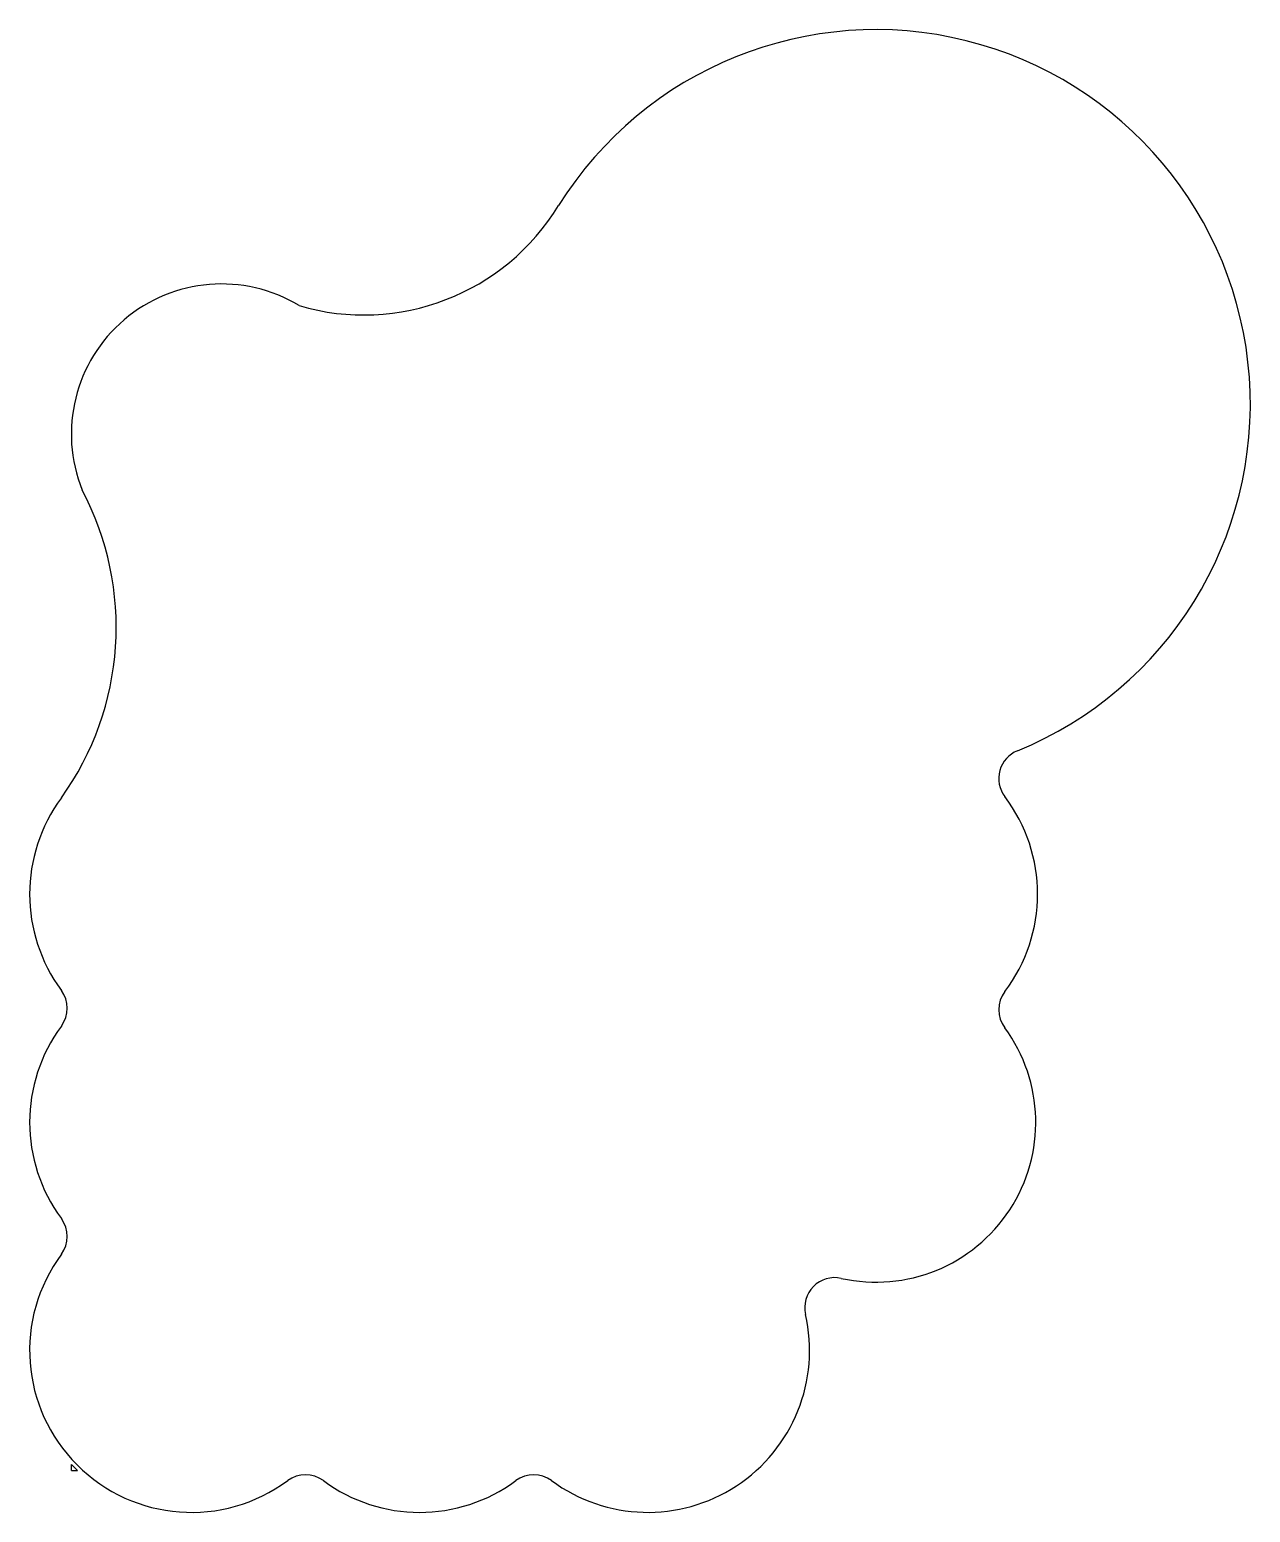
# Model space of a CAD drawing. Extents: x -3 to 98, y -3 to 120.
import ezdxf

# ---------------------------------------------------------------- set-up
doc = ezdxf.new("R2010")
doc.units = 0
doc.layers.add('Sketch001', color=7, linetype='CONTINUOUS')

msp = doc.modelspace()

# ---------------------------------------------------------------- linework, layer by layer
at = {"layer": 'Sketch001'}
for p, q in [((0, 0), (0, 0.5)), ((0, 0.5), (0.5, 0)), ((0, 0), (0.5, 0))]:
    msp.add_line(p, q, dxfattribs=at)
for centre, radius, start, end in [((67, 88.8), 31.1741, -67.7955, 147.95), ((24.347, 115.221), 19, -106.464, -31.3252), ((12.5, 86.3), 12.5, 58.8704, -158.125), ((-20.6636, 70.2247), 24.4, -35.6229, 27.9014), ((79.7259, 57.6231), 2.5, 112.204, -142.904), ((10, 48), 13.4718, 143.502, -143.502), ((67, 48), 13.4547, -37.0961, 37.0961), ((-2.8393, 38.5), 2.5, -36.4983, 36.4983), ((79.7259, 38.3769), 2.5, 142.904, -142.904), ((10, 29), 13.4718, 143.502, -143.502), ((67, 29), 13.3076, -102.54, 36.2503), ((-2.8393, 19.5), 2.5, -36.4983, 36.4983), ((10, 10), 13.4718, 143.502, -53.5017), ((63.5678, 13.5695), 2.5, 77.4599, -167.086), ((48, 10), 13.4718, -126.498, 12.9139), ((19.5, -2.8393), 2.5, 53.5017, 126.498), ((29, 10), 13.4718, -126.498, -53.5017), ((38.5, -2.8393), 2.5, 53.5017, 126.498)]:
    msp.add_arc(centre, radius, start, end, dxfattribs=at)

doc.saveas('drawing.dxf')
